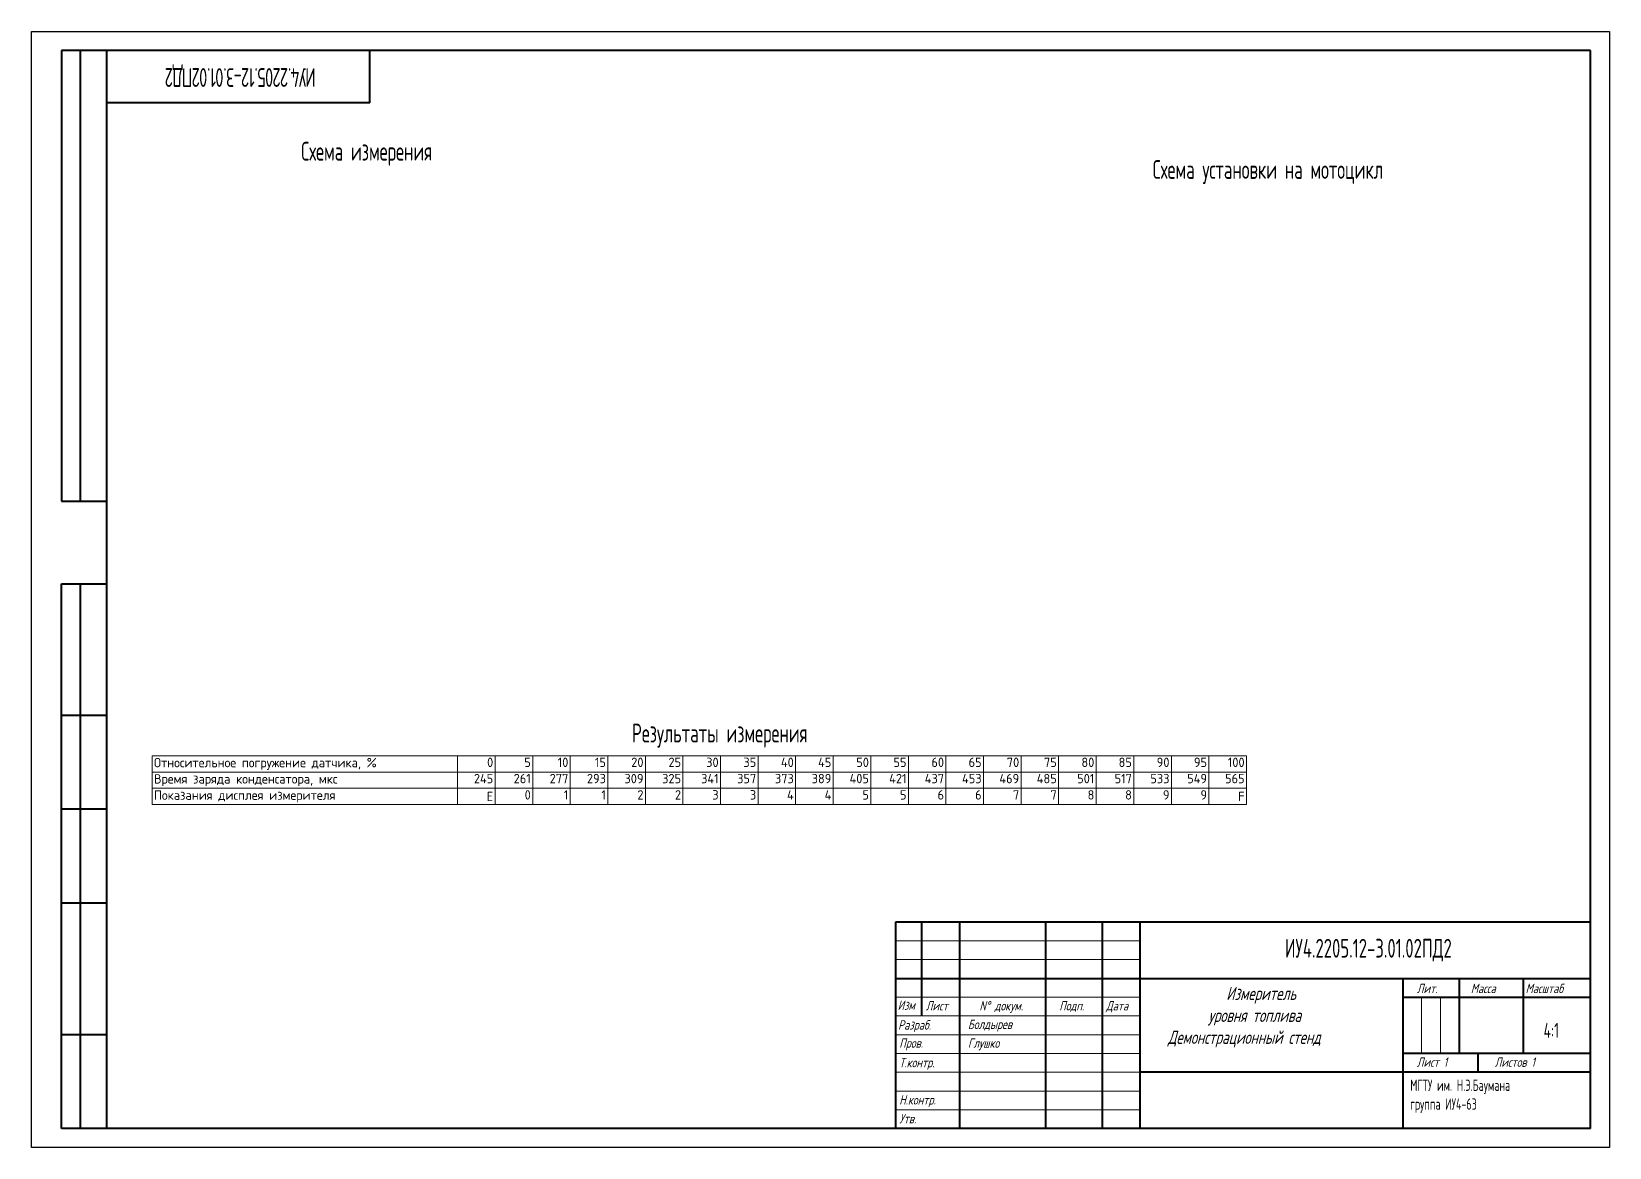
# Model space of a CAD drawing. Extents: x 2016 to 2756, y -1517 to 380.
# Drawn here: x 2172.5 to 2592.5, y -1517 to -1220 of the extents above; entities that cross this region are included whole.
import ezdxf

# ---------------------------------------------------------------- set-up
doc = ezdxf.new("R2010")
doc.units = 0
doc.header["$MEASUREMENT"] = 0
doc.layers.get('0').update_dxf_attribs({"color": 10, "linetype": 'CONTINUOUS', "lineweight": 15})
doc.layers.add('KONTUR', color=7, linetype='CONTINUOUS')
for name, color, linetype, lineweight in [('Основная', 7, 'CONTINUOUS', 40), ('основная моя', 9, 'CONTINUOUS', 15), ('текст', 7, 'CONTINUOUS', 30), ('тонкая', 160, 'CONTINUOUS', 9)]:
    doc.layers.add(name, color=color, linetype=linetype, lineweight=lineweight)
doc.styles.add('GOST-2.304_Type-B', font='GOST Common.ttf')
doc.styles.add('ЕСКД', font='eskd15.shx', dxfattribs={"width": 0.8, "height": 5})
doc.styles.add('стиль1', font='romans.shx', dxfattribs={"width": 0.75, "oblique": 15, "height": 3.5})

# ---------------------------------------------------------------- blocks, each defined once
blk = doc.blocks.new('*T27')
at = {"layer": 'основная моя', "color": 0, "linetype": 'ByBlock', "lineweight": -2, "transparency": 16777216}
for p, q in [((0, 0), (291.3, 0)), ((0, 0), (0, -13)), ((81.3, 0), (81.3, -13)), ((91.3, 0), (91.3, -13)), ((101.3, 0), (101.3, -13)), ((111.3, 0), (111.3, -13)), ((121.3, 0), (121.3, -13)), ((131.3, 0), (131.3, -13)), ((141.3, 0), (141.3, -13)), ((151.3, 0), (151.3, -13)), ((161.3, 0), (161.3, -13)), ((171.3, 0), (171.3, -13)), ((181.3, 0), (181.3, -13)), ((191.3, 0), (191.3, -13)), ((201.3, 0), (201.3, -13)), ((211.3, 0), (211.3, -13)), ((221.3, 0), (221.3, -13)), ((231.3, 0), (231.3, -13)), ((241.3, 0), (241.3, -13)), ((251.3, 0), (251.3, -13)), ((261.3, 0), (261.3, -13)), ((271.3, 0), (271.3, -13)), ((281.3, 0), (281.3, -13)), ((291.3, 0), (291.3, -13)), ((0, -4.33), (291.3, -4.33)), ((0, -8.67), (291.3, -8.67)), ((0, -13), (291.3, -13))]:
    blk.add_line(p, q, dxfattribs=at)
at = {"layer": 'основная моя', "color": 0, "lineweight": 0, "transparency": 16777216, "char_height": 2.5, "style": 'GOST-2.304_Type-B'}
for s, insert, width, attachment_point in [('Относительное погружение датчика, %', (0.5, -2.17), 80.3013, 4), ('0', (90.8, -0.5), 9, 3), ('5', (100.8, -0.5), 9, 3), ('10', (110.8, -0.5), 9, 3), ('15', (120.8, -0.5), 9, 3), ('20', (130.8, -0.5), 9, 3), ('25', (140.8, -0.5), 9, 3), ('30', (150.8, -0.5), 9, 3), ('35', (160.8, -0.5), 9, 3), ('40', (170.8, -0.5), 9, 3), ('45', (180.8, -0.5), 9, 3), ('50', (190.8, -0.5), 9, 3), ('55', (200.8, -0.5), 9, 3), ('60', (210.8, -0.5), 9, 3), ('65', (220.8, -0.5), 9, 3), ('70', (230.8, -0.5), 9, 3), ('75', (240.8, -0.5), 9, 3), ('80', (250.8, -0.5), 9, 3), ('85', (260.8, -0.5), 9, 3), ('90', (270.8, -0.5), 9, 3), ('95', (280.8, -0.5), 9, 3), ('100', (290.8, -0.5), 9, 3), ('Время заряда конденсатора, мкс', (0.5, -6.5), 80.3013, 4), ('245', (90.8, -4.83), 9, 3), ('261', (100.8, -4.83), 9, 3), ('277', (110.8, -4.83), 9, 3), ('293', (120.8, -4.83), 9, 3), ('309', (130.8, -4.83), 9, 3), ('325', (140.8, -4.83), 9, 3), ('341', (150.8, -4.83), 9, 3), ('357', (160.8, -4.83), 9, 3), ('373', (170.8, -4.83), 9, 3), ('389', (180.8, -4.83), 9, 3), ('405', (190.8, -4.83), 9, 3), ('421', (200.8, -4.83), 9, 3), ('437', (210.8, -4.83), 9, 3), ('453', (220.8, -4.83), 9, 3), ('469', (230.8, -4.83), 9, 3), ('485', (240.8, -4.83), 9, 3), ('501', (250.8, -4.83), 9, 3), ('517', (260.8, -4.83), 9, 3), ('533', (270.8, -4.83), 9, 3), ('549', (280.8, -4.83), 9, 3), ('565', (290.8, -4.83), 9, 3), ('Показания дисплея измерителя', (0.5, -10.83), 80.3013, 4), ('Е', (90.8, -10.83), 9, 6), ('0', (100.8, -9.17), 9, 3), ('1', (110.8, -9.17), 9, 3), ('1', (120.8, -9.17), 9, 3), ('2', (130.8, -9.17), 9, 3), ('2', (140.8, -9.17), 9, 3), ('3', (150.8, -9.17), 9, 3), ('3', (160.8, -9.17), 9, 3), ('4', (170.8, -9.17), 9, 3), ('4', (180.8, -9.17), 9, 3), ('5', (190.8, -9.17), 9, 3), ('5', (200.8, -9.17), 9, 3), ('6', (210.8, -9.17), 9, 3), ('6', (220.8, -9.17), 9, 3), ('7', (230.8, -9.17), 9, 3), ('7', (240.8, -9.17), 9, 3), ('8', (250.8, -9.17), 9, 3), ('8', (260.8, -9.17), 9, 3), ('9', (270.8, -9.17), 9, 3), ('9', (280.8, -9.17), 9, 3), ('F', (290.8, -10.83), 9, 6)]:
    blk.add_mtext(s, dxfattribs=dict(at, insert=insert, width=width, attachment_point=attachment_point))

msp = doc.modelspace()

# ---------------------------------------------------------------- linework, layer by layer
msp.add_line((2537.53772, -1512.01523), (2537.53772, -1512.01523))
at = {"layer": 'KONTUR'}
for p, q in [((2172.53772, -1517.01523), (2172.53772, -1220.01523)), ((2172.53772, -1220.01523), (2592.53772, -1220.01523)), ((2592.53772, -1220.01523), (2592.53772, -1517.01523)), ((2592.53772, -1517.01523), (2172.53772, -1517.01523))]:
    msp.add_line(p, q, dxfattribs=at)
at = {"layer": 'Основная'}
for p, q in [((2180.53772, -1225.01523), (2180.53772, -1345.01523)), ((2587.53772, -1225.01523), (2180.53772, -1225.01523)), ((2185.53772, -1345.01523), (2185.53772, -1225.01523)), ((2192.53772, -1472.01523), (2192.53772, -1225.01523)), ((2262.53772, -1239.01523), (2262.53772, -1225.01523)), ((2587.53772, -1512.01523), (2587.53772, -1225.01523)), ((2262.53772, -1239.01523), (2192.53772, -1239.01523)), ((2180.53772, -1345.01523), (2192.53772, -1345.01523)), ((2180.53772, -1512.01523), (2180.53772, -1367.01523)), ((2180.53772, -1367.01523), (2192.53772, -1367.01523)), ((2185.53772, -1512.01523), (2185.53772, -1367.01523)), ((2192.53772, -1402.01523), (2180.53772, -1402.01523)), ((2192.53772, -1427.01523), (2180.53772, -1427.01523)), ((2192.53772, -1452.01523), (2180.53772, -1452.01523)), ((2402.53772, -1457.01523), (2402.53772, -1512.01523)), ((2587.53772, -1457.01523), (2402.53772, -1457.01523)), ((2409.53772, -1482.01523), (2409.53772, -1457.01523)), ((2419.53772, -1457.01523), (2419.53772, -1512.01523)), ((2442.53772, -1512.01523), (2442.53772, -1457.01523)), ((2457.53772, -1457.01523), (2457.53772, -1512.01523)), ((2467.53772, -1457.01523), (2467.53772, -1512.01523)), ((2192.53772, -1512.01523), (2192.53772, -1472.01523)), ((2402.53772, -1472.01523), (2587.53772, -1472.01523)), ((2537.53772, -1472.01523), (2537.53772, -1512.01523)), ((2552.53772, -1472.01523), (2552.53772, -1492.01523)), ((2569.53772, -1472.01523), (2569.53772, -1492.01523)), ((2537.53772, -1477.01523), (2587.53772, -1477.01523)), ((2192.53772, -1487.01523), (2180.53772, -1487.01523)), ((2587.53772, -1492.01523), (2537.53772, -1492.01523)), ((2557.53772, -1492.01523), (2557.53772, -1497.01523)), ((2587.53772, -1497.01523), (2467.53772, -1497.01523)), ((2587.53772, -1512.01523), (2180.53772, -1512.01523))]:
    msp.add_line(p, q, dxfattribs=at)
at = {"layer": 'тонкая'}
for p, q in [((2467.53772, -1462.01523), (2402.53772, -1462.01523)), ((2467.53772, -1467.01523), (2402.53772, -1467.01523)), ((2467.53772, -1477.01523), (2402.53772, -1477.01523)), ((2542.52536, -1477.22393), (2542.52536, -1492.01523)), ((2547.60331, -1477.22393), (2547.60331, -1492.01523)), ((2467.53772, -1482.01523), (2402.53772, -1482.01523)), ((2402.53772, -1487.01523), (2467.53772, -1487.01523)), ((2467.53772, -1492.01523), (2402.53772, -1492.01523)), ((2467.53772, -1497.01523), (2402.53772, -1497.01523))]:
    msp.add_line(p, q, dxfattribs=at)
for points in [[(2402.53772, -1502.01523), (2467.53772, -1502.01523)], [(2402.53772, -1507.01523), (2467.53772, -1507.01523)]]:
    msp.add_lwpolyline(points, dxfattribs=at)

# ---------------------------------------------------------------- block references
msp.add_blockref('*T27', (2204.62531, -1412.76056))

# ---------------------------------------------------------------- texts
at = {"layer": 'основная моя', "insert": (2228.18901, -1231.73196), "char_height": 5, "attachment_point": 5, "rotation": 180, "style": 'ЕСКД'}
msp.add_mtext_dynamic_manual_height_columns('\\pt0,10,50;{\\T0.9;ИУ4.2205.12-3.01.02ПД2}', width=63.1351135, gutter_width=20, heights=[13.50132], dxfattribs=at)
at = {"layer": 'основная моя', "color": 7, "lineweight": 0, "char_height": 5, "attachment_point": 5, "style": 'ЕСКД'}
for s, insert in [('Схема измерения', (2261.74694, -1252.54019)), ('Схема установки на мотоцикл', (2501.61395, -1257.39951)), ('Результаты измерения', (2355.7233, -1407.40895))]:
    msp.add_mtext_dynamic_manual_height_columns(s, width=115.8998057, gutter_width=25, heights=[0], dxfattribs=dict(at, insert=insert))
at = {"layer": 'основная моя'}
for s, width, heights, insert, char_height, attachment_point, style in [('\\pt0,10,50;ИУ4.2205.12-3.01.02ПД2', 112.4705055, [13.50132], (2528.36077, -1464.51002), 5, 5, 'ЕСКД'), ('\\pi23;{\\fGOST Type BU|b0|i0|c204|p2;\\C0;Измеритель\\P\\pi18.25;уровня топлива\\P\\pi7.4731;Демонстрационный стенд}', 70, [0], (2467.53772, -1474.28306), 3.5, 1, 'стиль1'), ('Болдырев', 17.8767788, [0], (2421.76601, -1483.00207), 2.5, 1, 'стиль1'), ('4:1', 13.3355969, [0], (2575.02456, -1483.84825), 4, 1, 'ЕСКД'), ('Глушко', 17.8767788, [0], (2421.76601, -1488.00207), 2.5, 1, 'стиль1'), ('МГТУ им. Н.Э.Баумана\\Pгруппа ИУ4-63', 45.8994407, [0], (2539.51882, -1498.97085), 3, 1, 'ЕСКД')]:
    msp.add_mtext_dynamic_manual_height_columns(s, width=width, gutter_width=20, heights=heights, dxfattribs=dict(at, insert=insert, char_height=char_height, attachment_point=attachment_point, style=style))
at = {"layer": 'текст', "style": 'стиль1', "oblique": 15, "width": 0.75}
for s, p in [('Лит.', (2541.25569, -1475.95005)), ('Масса', (2555.63019, -1475.95005)), ('Масштаб', (2570.22241, -1475.95005)), ('Изм', (2403.08285, -1480.40312)), ('Лист', (2410.55861, -1480.55342)), ('N%%d докум. ', (2424.84228, -1480.55342)), ('Подп.', (2446.09478, -1480.55342)), ('Дата', (2458.54589, -1480.55342)), ('Разраб.', (2403.19902, -1485.65405)), ('Пров.', (2403.49992, -1490.48616)), ('Т.контр.', (2403.49992, -1495.68107)), ('Лист 1', (2541.25569, -1495.56392)), ('Листов 1', (2561.9801, -1495.56392)), ('Н.контр.', (2403.49992, -1505.6033)), ('Утв.', (2403.49992, -1510.62291))]:
    msp.add_text(s, height=2.5, dxfattribs=at).set_placement(p)

doc.saveas('drawing.dxf')
